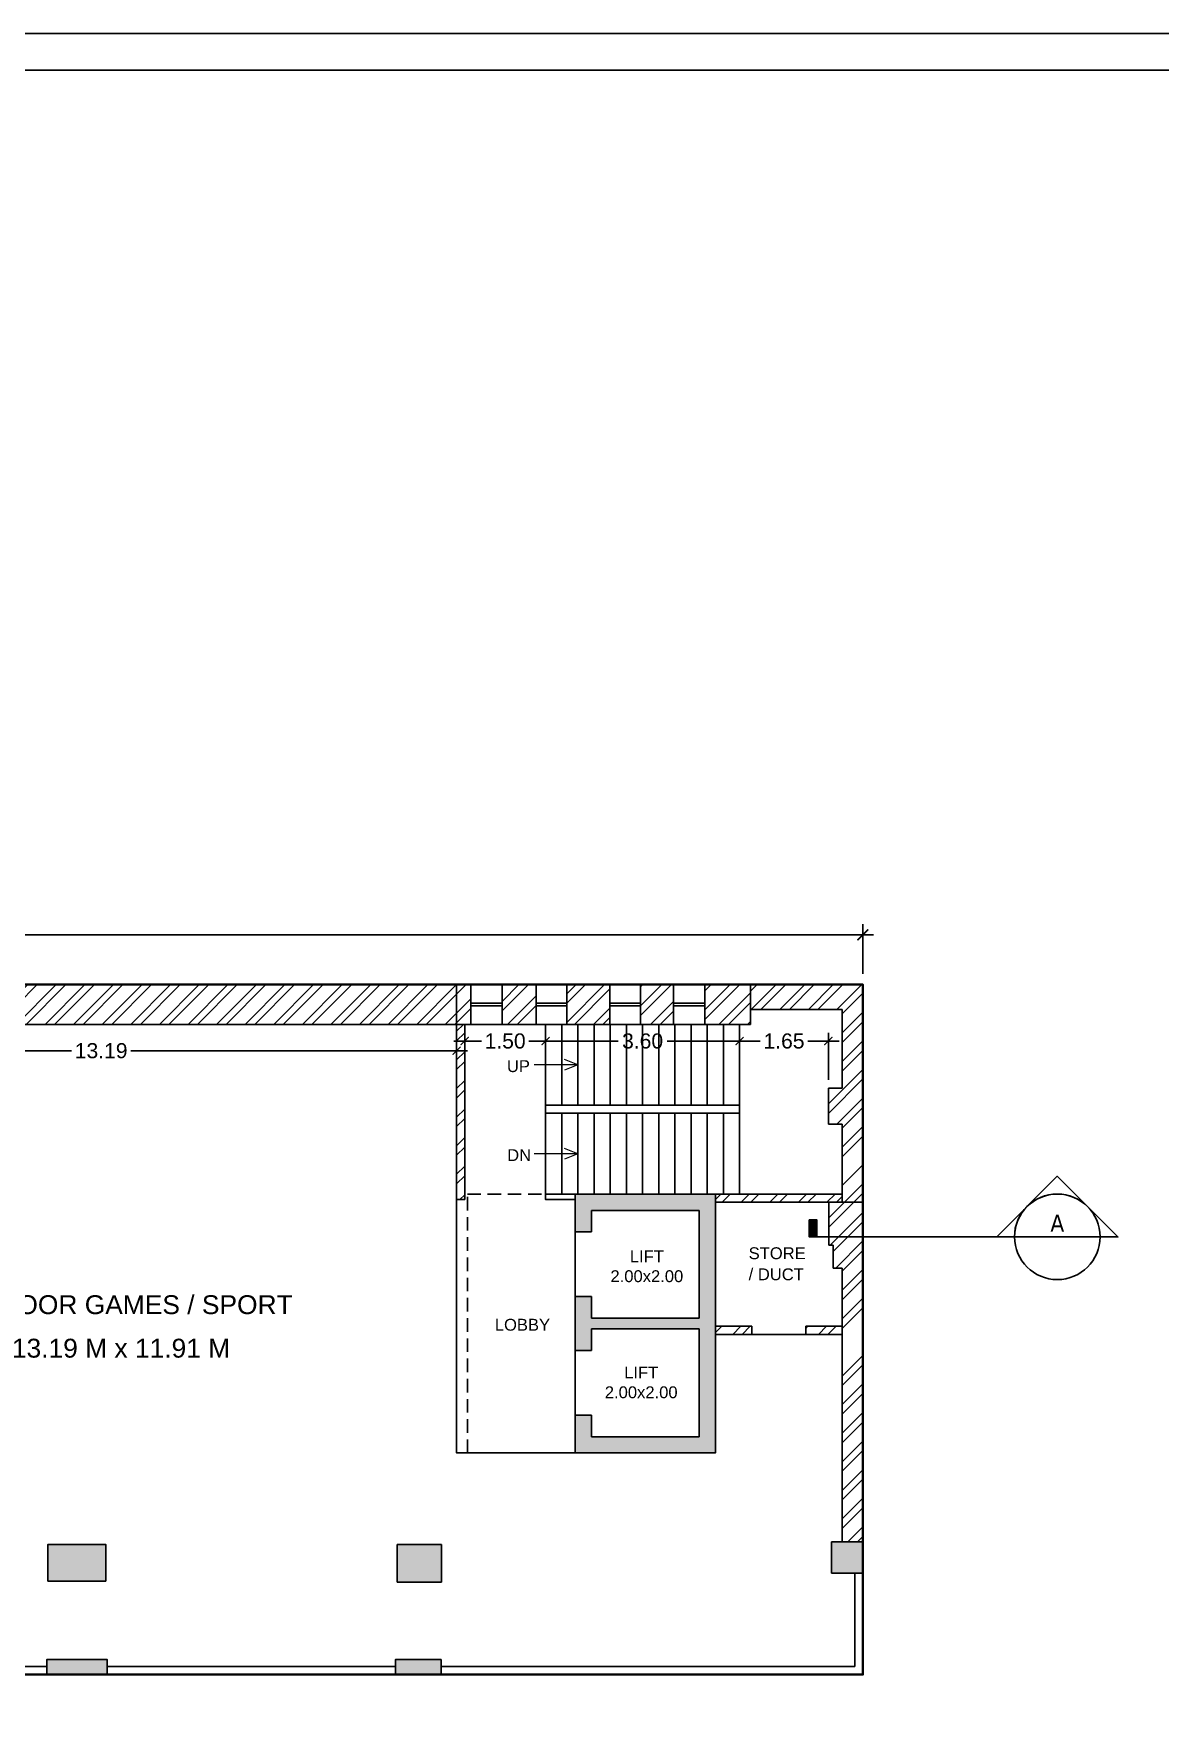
# Model space of a CAD drawing. Header units: millimetres. Extents: x -634016 to -633680, y -35980 to -35884.
# Drawn here: x -633812.08 to -633791.17, y -35915.12 to -35884.14 of the extents above; entities that cross this region are included whole.
import ezdxf
from ezdxf.enums import TextEntityAlignment as Align

# ---------------------------------------------------------------- set-up
doc = ezdxf.new("R2010")
doc.units = ezdxf.units.MM
doc.header["$LTSCALE"] = 200
doc.header["$MEASUREMENT"] = 0
doc.header["$PDMODE"] = 3
doc.linetypes.add('DASHED2', pattern=[0.375, 0.25, -0.125])
doc.layers.get('0').update_dxf_attribs({"linetype": 'CONTINUOUS'})
doc.layers.get('DEFPOINTS').update_dxf_attribs({"color": 11, "linetype": 'CONTINUOUS'})
for name, color, linetype in [('00 PRO', 3, 'CONTINUOUS'), ('COL', 253, 'CONTINUOUS'), ('FUR', 7, 'CONTINUOUS'), ('Section Line', 6, 'CONTINUOUS'), ('STAIR', 252, 'CONTINUOUS'), ('Wall', 7, 'CONTINUOUS'), ('WIN', 160, 'CONTINUOUS')]:
    doc.layers.add(name, color=color, linetype=linetype)
for name, color, linetype, lineweight in [('DIM', 11, 'CONTINUOUS', 25), ('LEGEND', 3, 'CONTINUOUS', 25), ('Text', 7, 'CONTINUOUS', 100)]:
    doc.layers.add(name, color=color, linetype=linetype, lineweight=lineweight)
doc.styles.add('Arial', font='arial.ttf')
doc.styles.add('style1', font='arial.ttf', dxfattribs={"height": 6})
doc.styles.add('Tahoma', font='tahoma.ttf')
doc.dimstyles.new('Copy of STANDARD', dxfattribs={"dimtxt": 0.4, "dimasz": 0.2, "dimexe": 0.2, "dimexo": 0.2, "dimgap": 0.09, "dimtad": 0, "dimzin": 0, "dimdsep": 46, "dimtxsty": 'Arial', "dimblk": 'ARCHTICK', "dimcen": 0.09, "dimdle": 0.2, "dimclrd": 253, "dimclre": 253, "dimclrt": 7, "dimadec": 0, "dimazin": 0, "dimtfac": 1, "dimtofl": 0, "dimtmove": 0, "dimatfit": 3, "dimldrblk": 'ARCHTICK', "dimfxl": 0.18, "dimtolj": 1, "dimtzin": 0, "dimarcsym": 0})
pattern_1 = [(45, (1489.37726, 37.391), (-0.26516504294, 0.26516504294), []), (45, (1489.55404, 37.391), (-0.26516504294, 0.26516504294), [])]

# ---------------------------------------------------------------- blocks, each defined once
blk = doc.blocks.new('*U3')
blk.add_hatch(color=256).paths.add_polyline_path([(-1.812, 0.125), (-1.757, 0.125), (-1.757, 0), (-1.812, 0)])
at = {"color": 1, "true_color": 0xff0000}
blk.add_line((-0.313, 0), (-1.812, 0), dxfattribs=at)
blk.add_line((-0.313, 0), (0.312, 0))
blk.add_lwpolyline([(-0.313, 0), (-0.442, 0), (0, 0.442), (0.442, 0), (0.312, 0, 1)], format="xyb", close=True, dxfattribs=at)
blk.add_lwpolyline([(-1.812, 0.125), (-1.757, 0.125), (-1.757, 0), (-1.812, 0)], close=True, dxfattribs=at)
blk.add_circle((0, 0), 0.312, dxfattribs=at)
at = {"style": 'Tahoma', "flags": 8}
blk.add_attdef('VIEWNUMBER', text='', height=0.125, dxfattribs=at).set_placement((0, 0), align=Align.BOTTOM_CENTER)
blk.add_attdef('SHEETNUMBER', text='', height=0.125, dxfattribs=at).set_placement((0, -0.063), align=Align.TOP_CENTER)
blk = doc.blocks.new('_ArchTick')
at = {"color": 0, "linetype": 'ByBlock', "const_width": 0.15}
blk.add_lwpolyline([(-0.5, -0.5), (0.5, 0.5)], dxfattribs=at)
blk = doc.blocks.new('*D140')
at = {"layer": 'DEFPOINTS', "color": 0, "transparency": 16777216}
for p in [(-633838.61, -35900.859), (-633838.61, -35901.209), (-633796.697, -35901.78)]:
    blk.add_point(p, dxfattribs=at)
at = {"layer": 'DIM', "color": 253, "lineweight": -2, "transparency": 16777216}
for p, q in [((-633838.61, -35901.009), (-633838.61, -35900.659)), ((-633796.697, -35901.58), (-633796.697, -35900.659)), ((-633838.81, -35900.859), (-633818.387, -35900.859)), ((-633796.497, -35900.859), (-633816.919, -35900.859))]:
    blk.add_line(p, q, dxfattribs=at)
at = {"layer": 'DIM', "color": 253, "lineweight": -2, "transparency": 16777216, "xscale": 0.2, "yscale": 0.2, "zscale": 0.2, "rotation": 180}
blk.add_blockref('_ArchTick', (-633838.61, -35900.859), dxfattribs=at)
at = {"layer": 'DIM', "color": 253, "lineweight": -2, "transparency": 16777216, "xscale": 0.2, "yscale": 0.2, "zscale": 0.2}
blk.add_blockref('_ArchTick', (-633796.697, -35900.859), dxfattribs=at)
at = {"layer": 'DIM', "color": 7, "transparency": 16777216, "insert": (-633817.653, -35900.859), "char_height": 0.4, "attachment_point": 5, "style": 'Arial'}
blk.add_mtext('\\A1;41.91', dxfattribs=at)
blk = doc.blocks.new('*D148')
at = {"layer": 'DEFPOINTS', "color": 0, "transparency": 16777216}
for p in [(-633802.583, -35902.518), (-633798.983, -35902.518), (-633798.983, -35902.828)]:
    blk.add_point(p, dxfattribs=at)
at = {"layer": 'DIM', "color": 253, "lineweight": -2, "transparency": 16777216}
for p, q in [((-633802.783, -35902.828), (-633801.236, -35902.828)), ((-633802.583, -35902.668), (-633802.583, -35902.978)), ((-633798.783, -35902.828), (-633800.33, -35902.828)), ((-633798.983, -35902.668), (-633798.983, -35902.978))]:
    blk.add_line(p, q, dxfattribs=at)
at = {"layer": 'DIM', "color": 253, "lineweight": -2, "transparency": 16777216, "xscale": 0.15, "yscale": 0.15, "zscale": 0.15, "rotation": 180}
blk.add_blockref('_ArchTick', (-633802.583, -35902.828), dxfattribs=at)
at = {"layer": 'DIM', "color": 253, "lineweight": -2, "transparency": 16777216, "xscale": 0.15, "yscale": 0.15, "zscale": 0.15}
blk.add_blockref('_ArchTick', (-633798.983, -35902.828), dxfattribs=at)
at = {"layer": 'DIM', "color": 7, "transparency": 16777216, "insert": (-633800.783, -35902.828), "char_height": 0.28, "attachment_point": 5, "style": 'Arial'}
blk.add_mtext('\\A1;3.60', dxfattribs=at)
blk = doc.blocks.new('*D149')
at = {"layer": 'DEFPOINTS', "color": 0, "transparency": 16777216}
for p in [(-633804.083, -35902.518), (-633802.583, -35902.518), (-633802.583, -35902.828)]:
    blk.add_point(p, dxfattribs=at)
at = {"layer": 'DIM', "color": 253, "lineweight": -2, "transparency": 16777216}
for p, q in [((-633804.283, -35902.828), (-633803.773, -35902.828)), ((-633804.083, -35902.668), (-633804.083, -35902.978)), ((-633802.383, -35902.828), (-633802.893, -35902.828)), ((-633802.583, -35902.668), (-633802.583, -35902.978))]:
    blk.add_line(p, q, dxfattribs=at)
at = {"layer": 'DIM', "color": 253, "lineweight": -2, "transparency": 16777216, "xscale": 0.15, "yscale": 0.15, "zscale": 0.15, "rotation": 180}
blk.add_blockref('_ArchTick', (-633804.083, -35902.828), dxfattribs=at)
at = {"layer": 'DIM', "color": 253, "lineweight": -2, "transparency": 16777216, "xscale": 0.15, "yscale": 0.15, "zscale": 0.15}
blk.add_blockref('_ArchTick', (-633802.583, -35902.828), dxfattribs=at)
at = {"layer": 'DIM', "color": 7, "transparency": 16777216, "insert": (-633803.333, -35902.828), "char_height": 0.28, "attachment_point": 5, "style": 'Arial'}
blk.add_mtext('\\A1;1.50', dxfattribs=at)
blk = doc.blocks.new('*D150')
at = {"layer": 'DEFPOINTS', "color": 0, "transparency": 16777216}
for p in [(-633798.983, -35902.518), (-633798.983, -35902.828), (-633797.337, -35903.7)]:
    blk.add_point(p, dxfattribs=at)
at = {"layer": 'DIM', "color": 253, "lineweight": -2, "transparency": 16777216}
for p, q in [((-633799.183, -35902.828), (-633798.601, -35902.828)), ((-633798.983, -35902.668), (-633798.983, -35902.978)), ((-633797.137, -35902.828), (-633797.718, -35902.828)), ((-633797.337, -35903.55), (-633797.337, -35902.678))]:
    blk.add_line(p, q, dxfattribs=at)
at = {"layer": 'DIM', "color": 253, "lineweight": -2, "transparency": 16777216, "xscale": 0.15, "yscale": 0.15, "zscale": 0.15, "rotation": 180}
blk.add_blockref('_ArchTick', (-633798.983, -35902.828), dxfattribs=at)
at = {"layer": 'DIM', "color": 253, "lineweight": -2, "transparency": 16777216, "xscale": 0.15, "yscale": 0.15, "zscale": 0.15}
blk.add_blockref('_ArchTick', (-633797.337, -35902.828), dxfattribs=at)
at = {"layer": 'DIM', "color": 7, "transparency": 16777216, "insert": (-633798.16, -35902.828), "char_height": 0.28, "attachment_point": 5, "style": 'Arial'}
blk.add_mtext('\\A1;1.65', dxfattribs=at)
blk = doc.blocks.new('*D154')
at = {"layer": 'DEFPOINTS', "color": 0, "transparency": 16777216}
for p in [(-633817.421, -35903.117), (-633804.233, -35903.008), (-633804.233, -35903.008)]:
    blk.add_point(p, dxfattribs=at)
at = {"layer": 'DIM', "color": 253, "lineweight": -2, "transparency": 16777216}
for p, q in [((-633817.421, -35902.967), (-633817.421, -35902.858)), ((-633817.621, -35903.008), (-633811.376, -35903.008)), ((-633804.033, -35903.008), (-633810.277, -35903.008))]:
    blk.add_line(p, q, dxfattribs=at)
at = {"layer": 'DIM', "color": 253, "lineweight": -2, "transparency": 16777216, "xscale": 0.15, "yscale": 0.15, "zscale": 0.15, "rotation": 180}
blk.add_blockref('_ArchTick', (-633817.421, -35903.008), dxfattribs=at)
at = {"layer": 'DIM', "color": 253, "lineweight": -2, "transparency": 16777216, "xscale": 0.15, "yscale": 0.15, "zscale": 0.15}
blk.add_blockref('_ArchTick', (-633804.233, -35903.008), dxfattribs=at)
at = {"layer": 'DIM', "color": 7, "transparency": 16777216, "insert": (-633810.827, -35903.008), "char_height": 0.28, "attachment_point": 5, "style": 'Arial'}
blk.add_mtext('\\A1;13.19', dxfattribs=at)

msp = doc.modelspace()

# ---------------------------------------------------------------- hatches: boundary and pattern name
h = msp.add_hatch()
h.set_pattern_fill('ANSI32', color=8, style=0)
h.set_pattern_definition([(45, (1871.09085, -141.68077), (-0.26516504294, 0.26516504294), []), (45, (1871.26762, -141.68077), (-0.26516504294, 0.26516504294), [])])
h.paths.add_polyline_path([(-633824.091, -35902.518), (-633803.971, -35902.518), (-633803.971, -35901.78), (-633824.241, -35901.78), (-633824.241, -35912.165), (-633824.587, -35912.165), (-633824.587, -35912.588), (-633823.608, -35912.588), (-633823.608, -35912.165), (-633824.091, -35912.165)])
h = msp.add_hatch()
h.set_pattern_fill('ANSI32', color=8, style=0)
h.set_pattern_definition(pattern_1)
h.paths.add_polyline_path([(-633798.783, -35901.78), (-633799.63, -35901.78), (-633799.63, -35902.518), (-633798.783, -35902.518)])
h = msp.add_hatch()
h.set_pattern_fill('ANSI32', color=8, style=0)
h.set_pattern_definition([(45, (1871.8014, -164.11354), (-0.26516504294, 0.26516504294), []), (45, (1871.97817, -164.11354), (-0.26516504294, 0.26516504294), [])])
h.paths.add_polyline_path([(-633804.083, -35902.518), (-633804.233, -35902.518), (-633804.233, -35905.768), (-633804.083, -35905.768)])
h = msp.add_hatch()
h.set_pattern_fill('ANSI32', color=8, style=0)
h.set_pattern_definition(pattern_1)
h.paths.add_polyline_path([(-633797.081, -35905.668), (-633799.433, -35905.668), (-633799.433, -35905.818), (-633797.081, -35905.818)])
h = msp.add_hatch()
h.set_pattern_fill('ANSI32', color=8, style=0)
h.set_pattern_definition([(45, (1489.37726, -2.02352), (-0.26516504294, 0.26516504294), []), (45, (1489.55404, -2.02352), (-0.26516504294, 0.26516504294), [])])
h.paths.add_polyline_path([(-633798.757, -35908.118), (-633799.433, -35908.118), (-633799.433, -35908.268), (-633798.757, -35908.268)])
h.paths.add_polyline_path([(-633797.081, -35908.118), (-633797.757, -35908.118), (-633797.757, -35908.268), (-633797.081, -35908.268), (-633797.081, -35908.218)])
at = {"layer": 'COL'}
h = msp.add_hatch(color=256, dxfattribs=at)
h.dxf.hatch_style = 1
h.paths.add_polyline_path([(-633799.433, -35910.468), (-633799.433, -35905.668), (-633802.033, -35905.668), (-633802.033, -35906.368), (-633801.733, -35906.368), (-633801.733, -35905.968), (-633799.733, -35905.968), (-633799.733, -35907.968), (-633801.733, -35907.968), (-633801.733, -35907.568), (-633802.033, -35907.568), (-633802.033, -35908.568), (-633801.733, -35908.568), (-633801.733, -35908.168), (-633799.733, -35908.168), (-633799.733, -35910.168), (-633801.733, -35910.168), (-633801.733, -35909.768), (-633802.033, -35909.768), (-633802.033, -35910.468)])

# ---------------------------------------------------------------- linework, layer by layer
at = {"color": 8}
for p, q in [((-633803.39, -35902.092), (-633803.079, -35901.78)), ((-633803.39, -35902.269), (-633802.902, -35901.78)), ((-633803.287, -35902.518), (-633802.76, -35901.992)), ((-633802.189, -35901.951), (-633802.018, -35901.78)), ((-633802.189, -35902.482), (-633801.488, -35901.78)), ((-633802.189, -35902.128), (-633801.841, -35901.78)), ((-633802.049, -35902.518), (-633801.392, -35901.861)), ((-633800.821, -35902.174), (-633800.427, -35901.78)), ((-633800.821, -35901.821), (-633800.781, -35901.78)), ((-633800.821, -35902.351), (-633800.25, -35901.78)), ((-633798.783, -35901.904), (-633798.659, -35901.78)), ((-633798.768, -35902.243), (-633798.306, -35901.78)), ((-633798.592, -35902.243), (-633798.129, -35901.78)), ((-633798.238, -35902.243), (-633797.775, -35901.78)), ((-633798.061, -35902.243), (-633797.599, -35901.78)), ((-633797.708, -35902.243), (-633797.245, -35901.78)), ((-633797.531, -35902.243), (-633797.068, -35901.78)), ((-633797.177, -35902.243), (-633796.715, -35901.78)), ((-633797.081, -35902.323), (-633796.697, -35901.939)), ((-633803.11, -35902.518), (-633802.76, -35902.169)), ((-633801.696, -35902.518), (-633801.392, -35902.215)), ((-633800.635, -35902.518), (-633800.211, -35902.094)), ((-633800.458, -35902.518), (-633800.211, -35902.271)), ((-633797.081, -35902.676), (-633796.697, -35902.293)), ((-633801.519, -35902.518), (-633801.392, -35902.392)), ((-633797.081, -35902.853), (-633796.697, -35902.469)), ((-633797.081, -35903.207), (-633796.697, -35902.823)), ((-633797.081, -35903.384), (-633796.697, -35903)), ((-633797.337, -35903.993), (-633796.697, -35903.353)), ((-633797.337, -35904.17), (-633796.697, -35903.53)), ((-633797.182, -35904.369), (-633796.697, -35903.884)), ((-633797.081, -35904.444), (-633796.697, -35904.06)), ((-633797.081, -35904.798), (-633796.697, -35904.414)), ((-633797.081, -35904.975), (-633796.697, -35904.591)), ((-633797.081, -35905.505), (-633796.697, -35905.121)), ((-633797.327, -35906.105), (-633796.697, -35905.475)), ((-633797.327, -35906.281), (-633796.697, -35905.651)), ((-633797.305, -35906.613), (-633796.697, -35906.005)), ((-633797.248, -35906.733), (-633796.697, -35906.182)), ((-633797.198, -35907.037), (-633796.697, -35906.535)), ((-633797.081, -35907.096), (-633796.697, -35906.712)), ((-633797.081, -35907.449), (-633796.697, -35907.066)), ((-633797.081, -35907.626), (-633796.697, -35907.242)), ((-633797.081, -35907.98), (-633796.697, -35907.596)), ((-633797.081, -35908.157), (-633796.697, -35907.773)), ((-633797.081, -35909.04), (-633796.697, -35908.657)), ((-633797.081, -35909.217), (-633796.697, -35908.833)), ((-633797.081, -35909.571), (-633796.912, -35909.402)), ((-633797.081, -35909.748), (-633796.735, -35909.402)), ((-633796.912, -35909.402), (-633796.697, -35909.187)), ((-633796.735, -35909.402), (-633796.697, -35909.364)), ((-633797.081, -35910.101), (-633796.697, -35909.717)), ((-633797.081, -35910.278), (-633796.697, -35909.894)), ((-633797.081, -35910.631), (-633796.697, -35910.248)), ((-633797.081, -35910.808), (-633796.697, -35910.424)), ((-633797.081, -35911.162), (-633796.697, -35910.778)), ((-633797.081, -35911.338), (-633796.697, -35910.955)), ((-633797.081, -35911.692), (-633796.697, -35911.308)), ((-633797.081, -35911.869), (-633796.697, -35911.485)), ((-633796.974, -35912.116), (-633796.697, -35911.838)), ((-633796.797, -35912.116), (-633796.697, -35912.015))]:
    msp.add_line(p, q, dxfattribs=at)
for p, q in [((-633802.033, -35905.668), (-633802.033, -35906.368)), ((-633799.433, -35905.668), (-633802.033, -35905.668)), ((-633799.433, -35905.668), (-633799.433, -35910.468)), ((-633801.733, -35905.968), (-633801.733, -35906.368)), ((-633799.733, -35905.968), (-633801.733, -35905.968)), ((-633799.733, -35905.968), (-633799.733, -35907.968)), ((-633801.733, -35906.368), (-633802.033, -35906.368)), ((-633802.033, -35907.568), (-633802.033, -35908.568)), ((-633801.733, -35907.568), (-633802.033, -35907.568)), ((-633801.733, -35907.568), (-633801.733, -35907.968)), ((-633799.733, -35907.968), (-633801.733, -35907.968)), ((-633801.733, -35908.168), (-633801.733, -35908.568)), ((-633799.733, -35908.168), (-633801.733, -35908.168)), ((-633799.733, -35908.168), (-633799.733, -35910.168)), ((-633801.733, -35908.568), (-633802.033, -35908.568)), ((-633802.033, -35909.768), (-633802.033, -35910.468)), ((-633801.733, -35909.768), (-633802.033, -35909.768)), ((-633801.733, -35909.768), (-633801.733, -35910.168)), ((-633799.733, -35910.168), (-633801.733, -35910.168)), ((-633799.433, -35910.468), (-633802.033, -35910.468))]:
    msp.add_line(p, q)
for points in [[(-633680.187, -35980.035), (-633680.187, -35884.139), (-633847.473, -35884.139), (-633847.473, -35980.035)], [(-633680.867, -35979.355), (-633680.867, -35884.819), (-633846.793, -35884.819), (-633846.793, -35979.355)], [(-633798.983, -35904.018), (-633798.983, -35904.168), (-633802.583, -35904.168), (-633802.583, -35904.018)]]:
    msp.add_lwpolyline(points, close=True)
at = {"layer": '00 PRO', "lineweight": 40}
msp.add_lwpolyline([(-633838.61, -35901.209), (-633838.61, -35912.126), (-633838.236, -35912.126), (-633838.236, -35914.412), (-633824.652, -35914.412), (-633824.652, -35914.577), (-633796.697, -35914.577), (-633796.697, -35912.864), (-633796.697, -35912.864), (-633796.697, -35912.696), (-633796.697, -35912.696), (-633796.697, -35912.696), (-633796.697, -35912.696), (-633796.697, -35904.034), (-633796.697, -35901.78), (-633824.091, -35901.78), (-633824.091, -35901.209), (-633838.61, -35901.209)], dxfattribs=at)
at = {"layer": 'COL'}
for p, q in [((-633798.757, -35908.268), (-633797.757, -35908.268)), ((-633797.277, -35912.696), (-633797.277, -35912.116)), ((-633797.277, -35912.116), (-633797.13, -35912.116)), ((-633797.277, -35912.696), (-633796.697, -35912.696)), ((-633811.836, -35914.301), (-633811.836, -35914.577)), ((-633810.714, -35914.301), (-633810.714, -35914.577)), ((-633805.369, -35914.301), (-633805.369, -35914.577)), ((-633804.522, -35914.301), (-633804.522, -35914.577))]:
    msp.add_line(p, q, dxfattribs=at)
at = {"layer": 'COL', "linetype": 'DASHED2', "ltscale": 0.005}
msp.add_lwpolyline([(-633802.033, -35910.468), (-633804.033, -35910.468), (-633804.033, -35905.668), (-633802.033, -35905.668)], dxfattribs=at)
at = {"layer": 'COL'}
for points in [[(-633811.816, -35912.844), (-633810.743, -35912.844), (-633810.743, -35912.165), (-633811.816, -35912.165)], [(-633797.277, -35912.116), (-633796.697, -35912.116), (-633796.697, -35912.696), (-633797.277, -35912.696)], [(-633811.836, -35914.577), (-633810.714, -35914.577), (-633810.714, -35914.301), (-633811.836, -35914.301)], [(-633805.369, -35914.577), (-633804.522, -35914.577), (-633804.522, -35914.301), (-633805.369, -35914.301)]]:
    msp.add_lwpolyline(points, close=True, dxfattribs=at)
for points in [[(-633811.816, -35912.165), (-633810.743, -35912.165), (-633811.816, -35912.844), (-633810.743, -35912.844)], [(-633804.512, -35912.864), (-633805.339, -35912.864), (-633804.512, -35912.165), (-633805.339, -35912.165)], [(-633797.277, -35912.116), (-633796.697, -35912.116), (-633797.277, -35912.696), (-633796.697, -35912.696)], [(-633811.836, -35914.301), (-633810.714, -35914.301), (-633811.836, -35914.577), (-633810.714, -35914.577)], [(-633805.369, -35914.301), (-633804.522, -35914.301), (-633805.369, -35914.577), (-633804.522, -35914.577)]]:
    msp.add_solid(points, dxfattribs=at)
at = {"layer": 'DEFPOINTS'}
msp.add_lwpolyline([(-633796.697, -35901.78), (-633804.233, -35901.78), (-633804.233, -35910.468), (-633799.433, -35910.468), (-633799.433, -35905.818), (-633796.697, -35905.818), (-633796.697, -35901.78)], dxfattribs=at)
at = {"layer": 'FUR'}
for p, q in [((-633796.847, -35914.427), (-633796.847, -35912.696)), ((-633796.697, -35914.577), (-633796.697, -35912.696)), ((-633817.181, -35914.427), (-633811.836, -35914.427)), ((-633817.181, -35914.577), (-633811.836, -35914.577)), ((-633810.714, -35914.427), (-633805.369, -35914.427)), ((-633810.714, -35914.577), (-633805.369, -35914.577)), ((-633804.522, -35914.427), (-633796.847, -35914.427)), ((-633804.522, -35914.577), (-633796.697, -35914.577))]:
    msp.add_line(p, q, dxfattribs=at)
at = {"layer": 'STAIR'}
for p, q in [((-633802.033, -35906.368), (-633802.033, -35907.568)), ((-633802.033, -35908.568), (-633802.033, -35909.768))]:
    msp.add_line(p, q, dxfattribs=at)
for points in [[(-633802.583, -35905.668), (-633802.583, -35902.518)], [(-633802.283, -35904.018), (-633802.283, -35902.518)], [(-633801.983, -35904.018), (-633801.983, -35902.518)], [(-633801.683, -35904.018), (-633801.683, -35902.518)], [(-633801.383, -35904.018), (-633801.383, -35902.518)], [(-633801.083, -35904.018), (-633801.083, -35902.518)], [(-633800.783, -35904.018), (-633800.783, -35902.518)], [(-633800.483, -35904.018), (-633800.483, -35902.518)], [(-633800.183, -35904.018), (-633800.183, -35902.518)], [(-633799.883, -35904.018), (-633799.883, -35902.518)], [(-633799.583, -35904.018), (-633799.583, -35902.518)], [(-633799.283, -35904.018), (-633799.283, -35902.518)], [(-633798.983, -35904.018), (-633798.983, -35902.518)], [(-633802.283, -35905.668), (-633802.283, -35904.168)], [(-633801.983, -35905.668), (-633801.983, -35904.168)], [(-633801.683, -35905.668), (-633801.683, -35904.168)], [(-633801.383, -35905.668), (-633801.383, -35904.168)], [(-633801.083, -35905.668), (-633801.083, -35904.168)], [(-633800.783, -35905.668), (-633800.783, -35904.168)], [(-633800.483, -35905.668), (-633800.483, -35904.168)], [(-633800.183, -35905.668), (-633800.183, -35904.168)], [(-633799.883, -35905.668), (-633799.883, -35904.168)], [(-633799.583, -35905.668), (-633799.583, -35904.168)], [(-633799.283, -35905.668), (-633799.283, -35904.168)], [(-633798.983, -35905.668), (-633798.983, -35904.168)]]:
    msp.add_lwpolyline(points, dxfattribs=at)
at = {"layer": 'Text', "lineweight": 5}
for p, q in [((-633801.983, -35903.268), (-633802.229, -35903.17)), ((-633801.983, -35903.268), (-633802.796, -35903.268)), ((-633801.983, -35903.268), (-633802.229, -35903.367)), ((-633801.983, -35904.918), (-633802.796, -35904.918)), ((-633801.983, -35904.918), (-633802.229, -35904.82)), ((-633801.983, -35904.918), (-633802.229, -35905.017))]:
    msp.add_line(p, q, dxfattribs=at)
at = {"layer": 'Wall'}
for p, q in [((-633824.241, -35901.78), (-633803.971, -35901.78)), ((-633803.971, -35902.518), (-633803.971, -35901.78)), ((-633803.39, -35901.78), (-633802.76, -35901.78)), ((-633803.39, -35902.518), (-633803.39, -35901.78)), ((-633802.76, -35902.518), (-633802.76, -35901.78)), ((-633802.189, -35901.78), (-633801.392, -35901.78)), ((-633802.189, -35902.518), (-633802.189, -35901.78)), ((-633801.392, -35902.518), (-633801.392, -35901.78)), ((-633800.821, -35901.78), (-633800.211, -35901.78)), ((-633800.821, -35902.518), (-633800.821, -35901.78)), ((-633800.211, -35902.518), (-633800.211, -35901.78)), ((-633799.63, -35902.518), (-633799.63, -35901.78)), ((-633799.63, -35901.78), (-633798.783, -35901.78)), ((-633798.783, -35901.78), (-633796.697, -35901.78)), ((-633796.697, -35912.116), (-633796.697, -35901.78)), ((-633798.783, -35902.243), (-633797.081, -35902.243)), ((-633797.081, -35902.243), (-633797.081, -35903.7)), ((-633817.633, -35902.518), (-633803.971, -35902.518)), ((-633804.233, -35905.768), (-633804.233, -35902.518)), ((-633804.083, -35905.768), (-633804.083, -35902.518)), ((-633803.39, -35902.518), (-633802.76, -35902.518)), ((-633802.189, -35902.518), (-633801.392, -35902.518)), ((-633800.821, -35902.518), (-633800.211, -35902.518)), ((-633799.63, -35902.518), (-633798.783, -35902.518)), ((-633797.081, -35903.7), (-633797.337, -35903.7)), ((-633797.337, -35903.7), (-633797.337, -35904.369)), ((-633797.337, -35904.369), (-633797.081, -35904.369)), ((-633797.081, -35904.369), (-633797.081, -35905.818)), ((-633798.783, -35905.668), (-633797.081, -35905.668)), ((-633804.083, -35905.768), (-633804.233, -35905.768)), ((-633799.433, -35905.818), (-633797.081, -35905.818)), ((-633797.327, -35905.818), (-633797.327, -35906.613)), ((-633797.327, -35906.613), (-633797.248, -35906.613)), ((-633797.248, -35906.613), (-633797.248, -35907.037)), ((-633797.081, -35907.037), (-633797.248, -35907.037)), ((-633797.081, -35907.037), (-633797.081, -35908.218)), ((-633799.433, -35908.118), (-633798.757, -35908.118)), ((-633798.757, -35908.118), (-633798.757, -35908.268)), ((-633797.757, -35908.118), (-633797.081, -35908.118)), ((-633797.757, -35908.118), (-633797.757, -35908.268)), ((-633799.433, -35908.268), (-633798.757, -35908.268)), ((-633797.757, -35908.268), (-633797.081, -35908.268)), ((-633797.081, -35908.218), (-633797.081, -35912.116)), ((-633810.743, -35912.165), (-633811.816, -35912.165)), ((-633811.816, -35912.165), (-633811.816, -35912.844)), ((-633810.743, -35912.844), (-633810.743, -35912.165)), ((-633804.512, -35912.165), (-633805.339, -35912.165)), ((-633805.339, -35912.165), (-633805.339, -35912.864)), ((-633804.512, -35912.864), (-633804.512, -35912.165)), ((-633811.816, -35912.844), (-633810.743, -35912.844)), ((-633805.339, -35912.864), (-633804.512, -35912.864))]:
    msp.add_line(p, q, dxfattribs=at)
at = {"layer": 'Wall', "ltscale": 0.05}
for p, q in [((-633798.783, -35901.78), (-633798.783, -35902.518)), ((-633799.433, -35905.668), (-633798.783, -35905.668))]:
    msp.add_line(p, q, dxfattribs=at)
at = {"layer": 'Wall'}
msp.add_lwpolyline([(-633802.033, -35905.668), (-633802.583, -35905.668), (-633802.583, -35905.768), (-633802.033, -35905.768)], dxfattribs=at)
for points in [[(-633796.697, -35912.696), (-633797.277, -35912.696), (-633797.277, -35912.116), (-633796.697, -35912.116)], [(-633810.714, -35914.577), (-633811.836, -35914.577), (-633811.836, -35914.301), (-633810.714, -35914.301)], [(-633804.522, -35914.577), (-633805.369, -35914.577), (-633805.369, -35914.301), (-633804.522, -35914.301)]]:
    msp.add_lwpolyline(points, close=True, dxfattribs=at)
at = {"layer": 'WIN'}
for p, q in [((-633803.971, -35901.78), (-633803.39, -35901.78)), ((-633803.971, -35901.78), (-633803.39, -35901.78)), ((-633802.76, -35901.78), (-633802.189, -35901.78)), ((-633801.392, -35901.78), (-633800.821, -35901.78)), ((-633800.211, -35901.78), (-633799.63, -35901.78)), ((-633803.971, -35902.125), (-633803.39, -35902.125)), ((-633803.971, -35902.174), (-633803.39, -35902.174)), ((-633802.76, -35902.125), (-633802.189, -35902.125)), ((-633802.76, -35902.174), (-633802.189, -35902.174)), ((-633801.392, -35902.125), (-633800.821, -35902.125)), ((-633801.392, -35902.174), (-633800.821, -35902.174)), ((-633800.211, -35902.125), (-633799.63, -35902.125)), ((-633800.211, -35902.174), (-633799.63, -35902.174)), ((-633803.971, -35902.518), (-633803.39, -35902.518)), ((-633802.76, -35902.518), (-633802.189, -35902.518)), ((-633801.392, -35902.518), (-633800.821, -35902.518)), ((-633800.211, -35902.518), (-633799.63, -35902.518))]:
    msp.add_line(p, q, dxfattribs=at)

# ---------------------------------------------------------------- block references
at = {"layer": 'Section Line'}
ref = msp.add_blockref('*U3', (-633793.09, -35906.459), dxfattribs=dict(at, xscale=2.540000000037252, yscale=2.540000000037252, zscale=2.540000000037252))
ref.add_attrib('VIEWNUMBER', 'A', dxfattribs={"layer": '0', "extrusion": (0, 0, -1), "height": 0.318, "style": 'Tahoma'}).set_placement((633793.09, -35906.459), align=Align.BOTTOM_CENTER)

# ---------------------------------------------------------------- texts
at = {"layer": 'LEGEND', "color": 7, "style": 'style1'}
for s, p in [('UP', (-633803.3, -35903.403)), ('DN', (-633803.295, -35905.053)), ('STORE', (-633798.816, -35906.873)), ('/ DUCT', (-633798.816, -35907.264))]:
    msp.add_text(s, height=0.22, dxfattribs=at).set_placement(p)
for s, insert, char_height, width, attachment_point in [('LIFT\\P2.00x2.00 ', (-633800.704, -35907.007), 0.22, 3.24219, 5), ('INDOOR GAMES / SPORT', (-633813.223, -35907.542), 0.35, 8.94938, 1), ('LOBBY', (-633803.012, -35908.091), 0.22, 3.24219, 5), ('13.19 M x 11.91 M', (-633812.483, -35908.349), 0.35, 8.94938, 1), ('LIFT\\P2.00x2.00 ', (-633800.809, -35909.16), 0.22, 3.24219, 5)]:
    msp.add_mtext(s, dxfattribs=dict(at, insert=insert, char_height=char_height, width=width, attachment_point=attachment_point))

# ---------------------------------------------------------------- dimensions: what is measured, and where the dimension line sits
at = {"layer": 'DIM'}
dim = msp.add_linear_dim(base=(-633838.61, -35900.859), p1=(-633796.697, -35901.78), p2=(-633838.61, -35901.209), angle=180, dimstyle='Copy of STANDARD', dxfattribs=at)
dim.commit()
dim.dimension.update_dxf_attribs({"geometry": '*D140', "text_midpoint": (-633817.653, -35900.859)})
for base, p1, p2, picture, middle in [((-633802.583, -35902.828), (-633804.083, -35902.518), (-633802.583, -35902.518), '*D149', (-633803.333, -35902.828)), ((-633798.983, -35902.828), (-633802.583, -35902.518), (-633798.983, -35902.518), '*D148', (-633800.783, -35902.828)), ((-633798.983, -35902.828), (-633797.337, -35903.7), (-633798.983, -35902.518), '*D150', (-633798.16, -35902.828)), ((-633804.233, -35903.008), (-633817.421, -35903.117), (-633804.233, -35903.008), '*D154', (-633810.827, -35903.008))]:
    dim = msp.add_linear_dim(base=base, p1=p1, p2=p2, dimstyle='Copy of STANDARD', override={"dimtxt": 0.28, "dimasz": 0.15, "dimexe": 0.15, "dimexo": 0.15}, dxfattribs=at)
    dim.commit()
    dim.dimension.update_dxf_attribs({"geometry": picture, "text_midpoint": middle})

doc.saveas('drawing.dxf')
